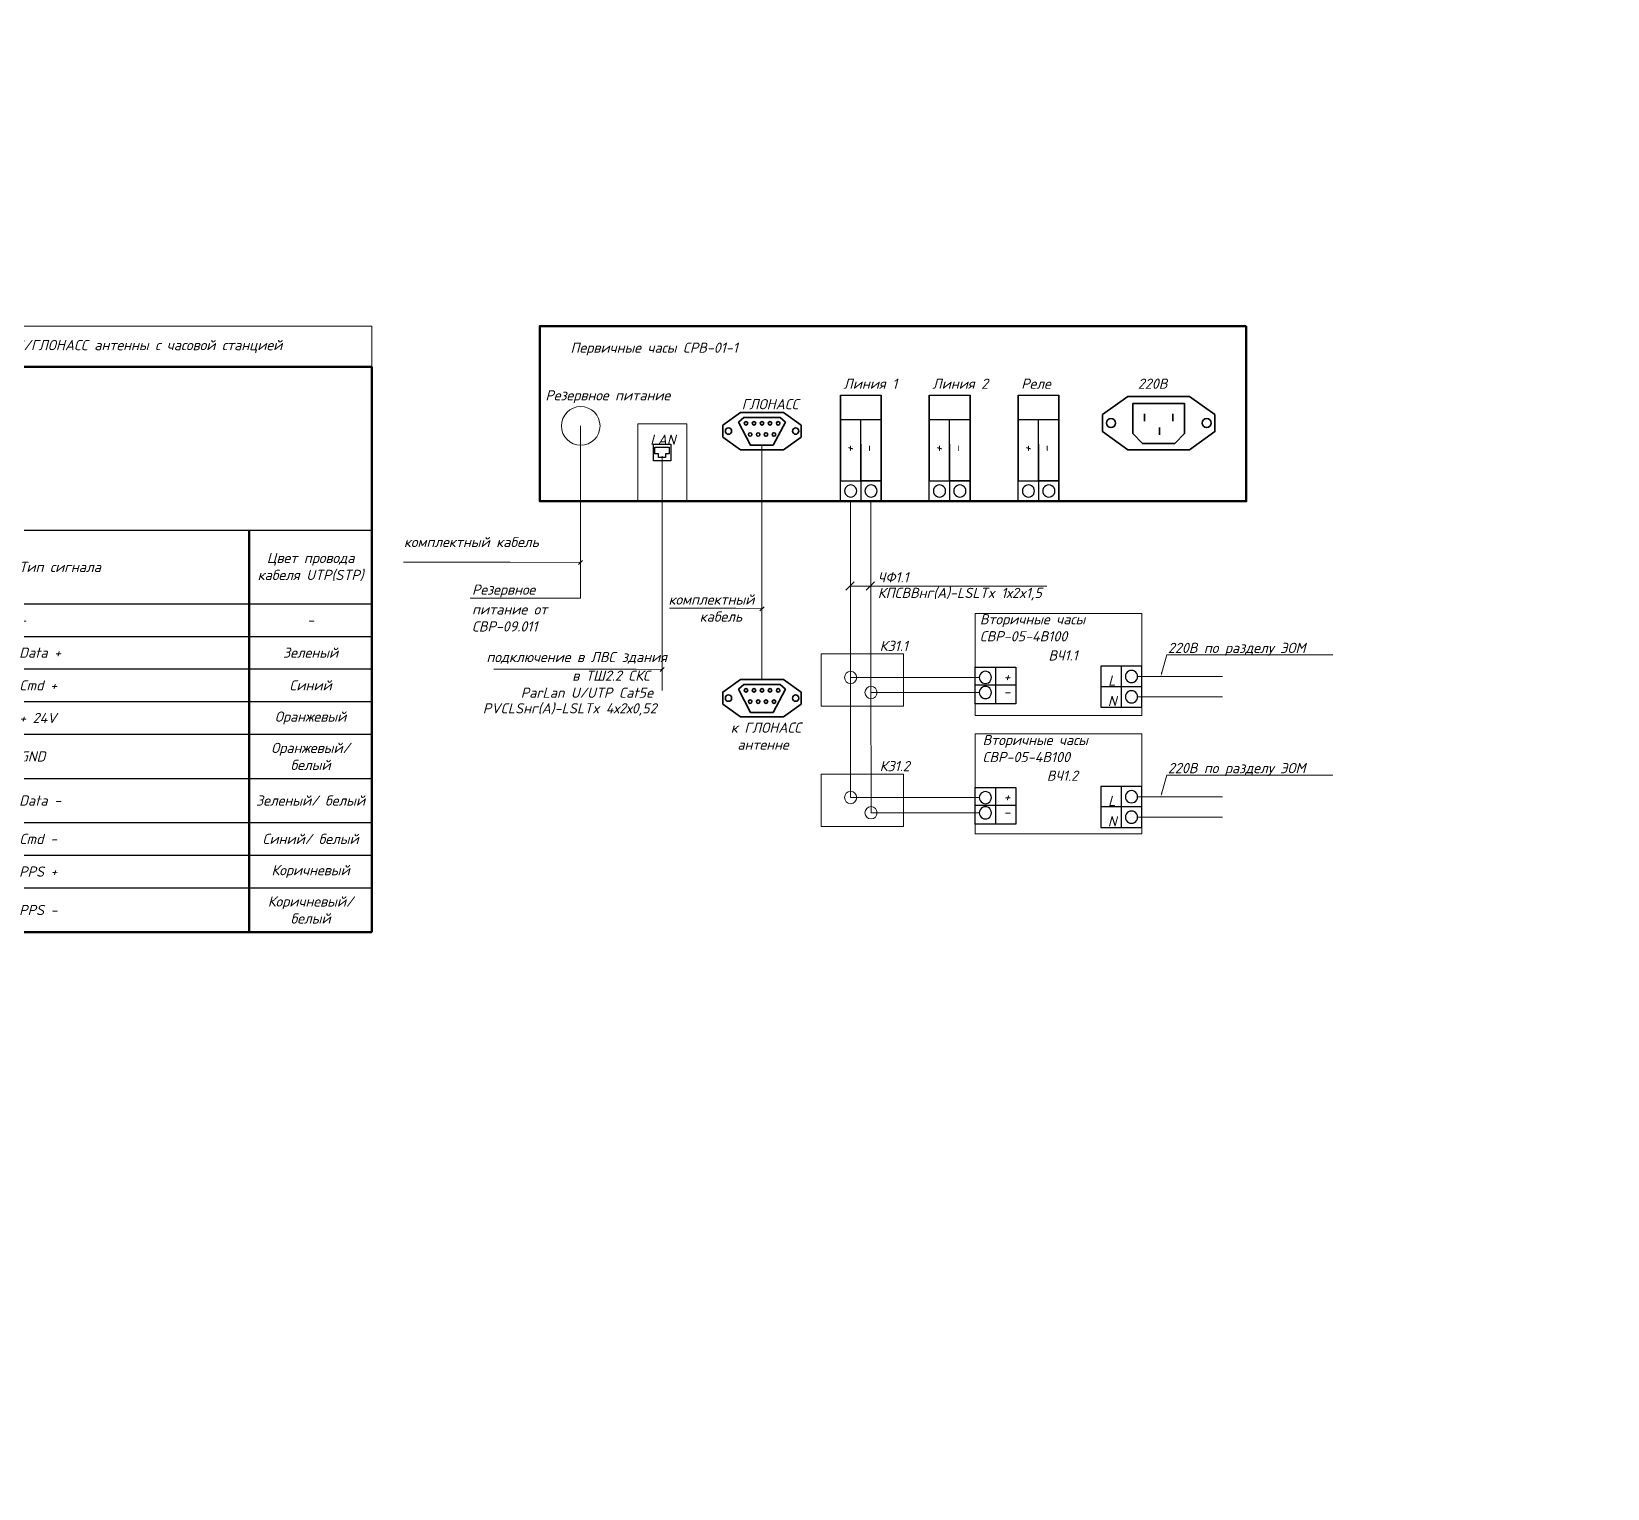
# Model space of a CAD drawing. Extents: x 69141456 to 70100388, y -33501327 to -33101377.
# Drawn here: x 69442326 to 69480922, y -33465963 to -33430276 of the extents above; entities that cross this region are included whole.
import ezdxf
from ezdxf import colors
from ezdxf.entities.mleader import LeaderData, LeaderLine
from ezdxf.math import Vec2, Vec3

# ---------------------------------------------------------------- set-up
doc = ezdxf.new("R2010")
doc.units = 0
doc.header["$LTSCALE"] = 100
doc.layers.get('Defpoints').update_dxf_attribs({"color": 42})
for name, color, linetype in [('PDF _0', 7, 'Continuous'), ('PDF _АСУД.Схема', 7, 'Continuous'), ('PDF _СКУД.Текст', 7, 'Continuous'), ('PDF _Схема', 7, 'Continuous'), ('PDF _Схемы подключ', 7, 'Continuous'), ('PDF _Текст', 7, 'Continuous'), ('СС. Текст', 7, 'Continuous')]:
    doc.layers.add(name, color=color, linetype=linetype)
doc.layers.add('PDF _СКУД', color=190, linetype='Continuous', true_color=0x7f00ff)
doc.styles.add('ISOCPEUR', font='isocpeui.ttf', dxfattribs={"height": 250})

# ---------------------------------------------------------------- blocks, each defined once
blk = doc.blocks.new('*T85')
at = {"color": 0, "lineweight": 50, "transparency": 16777216}
for p, q in [((0, -1000), (11339, -1000)), ((0, -1000), (0, -14843)), ((11339, -1000), (11339, -14843)), ((0, -5000), (2500, -5000)), ((2500, -5000), (2500, -14843)), ((8337, -5000), (8337, -14843)), ((0, -14843), (11339, -14843))]:
    blk.add_line(p, q, dxfattribs=at)
at = {"color": 0, "linetype": 'ByBlock', "lineweight": -2, "transparency": 16777216}
for p, q in [((2500, -5000), (11339, -5000)), ((0, -6800), (2500, -6800)), ((0, -7600), (2500, -7600)), ((0, -8400), (2500, -8400)), ((0, -9200), (2500, -9200)), ((0, -10000), (2500, -10000)), ((0, -12162), (2500, -12162)), ((0, -12962), (2500, -12962)), ((0, -13762), (2500, -13762))]:
    blk.add_line(p, q, dxfattribs=at)
at = {"color": 0, "lineweight": -2, "transparency": 16777216}
for p, q in [((2500, -6800), (11339, -6800)), ((2500, -7600), (11339, -7600)), ((2500, -8400), (11339, -8400)), ((2500, -9200), (11339, -9200)), ((2500, -10000), (11339, -10000)), ((0, -11081), (11339, -11081)), ((2500, -12162), (11339, -12162)), ((2500, -12962), (11339, -12962)), ((2500, -13762), (11339, -13762))]:
    blk.add_line(p, q, dxfattribs=at)
at = {"layer": 'Defpoints', "color": 8, "linetype": 'ByBlock', "lineweight": 0, "transparency": 16777216}
for p, q in [((0, 0), (11339, 0)), ((0, 0), (0, -1000)), ((11339, 0), (11339, -1000))]:
    blk.add_line(p, q, dxfattribs=at)
at = {"color": 0, "transparency": 16777216, "char_height": 250, "style": 'ISOCPEUR'}
for s, insert, width, attachment_point in [('{\\C256;GPS/ГЛОНАСС антенны с часовой станцией}', (5669, -500), 10938.99, 5), ('{\\C256;Номер контакта DB9-M}', (1250, -5900), 2100, 5), ('{\\C256;Тип сигнала}', (2700, -5900), 5436.91, 4), ('{\\C256;Цвет провода кабеля UTP(STP)}', (9838, -5900), 2602.08, 5), ('1', (1250, -7200), 2100, 5), ('{\\C7;-}', (2700, -7200), 5436.91, 4), ('{\\C7;-}', (9838, -7200), 2602.08, 5), ('2', (1250, -8000), 2100, 5), ('{\\C256;Data +}', (2700, -8000), 5436.91, 4), ('{\\C256;Зеленый}', (9838, -8000), 2602.08, 5), ('3', (1250, -8800), 2100, 5), ('{\\C256;Cmd +}', (2700, -8800), 5436.91, 4), ('{\\C256;Синий}', (9838, -8800), 2602.08, 5), ('4', (1250, -9600), 2100, 5), ('+ 24V', (2700, -9600), 5436.91, 4), ('Оранжевый', (9838, -9600), 2602.08, 5), ('5', (1250, -10541), 2100, 5), ('GND', (2700, -10541), 5436.91, 4), ('Оранжевый/ белый', (9838, -10541), 2602.08, 5), ('6', (1250, -11622), 2100, 5), ('Data -', (2700, -11622), 5436.91, 4), ('Зеленый/ белый', (9838, -11622), 2602.08, 5), ('7', (1250, -12562), 2100, 5), ('Cmd -', (2700, -12562), 5436.91, 4), ('Синий/ белый', (9838, -12562), 2602.08, 5), ('8', (1250, -13362), 2100, 5), ('PPS +', (2700, -13362), 5436.91, 4), ('Коричневый', (9838, -13362), 2602.08, 5), ('9', (1250, -14303), 2100, 5), ('PPS -', (2700, -14303), 5436.91, 4), ('Коричневый/ белый', (9838, -14303), 2602.08, 5)]:
    blk.add_mtext(s, dxfattribs=dict(at, insert=insert, width=width, attachment_point=attachment_point))

msp = doc.modelspace()

# ---------------------------------------------------------------- linework, layer by layer
at = {"layer": 'PDF _0', "lineweight": 30}
for points in [[(69457982.2, -33440790.6), (69457554.6, -33440790.6), (69457554.6, -33440384.1), (69457982.2, -33440384.1)], [(69457592.7, -33440454), (69457944.1, -33440454), (69457944.1, -33440623.3), (69457853.1, -33440623.3), (69457853.1, -33440712.2), (69457683.7, -33440712.2), (69457683.7, -33440623.3), (69457592.7, -33440623.3)]]:
    msp.add_lwpolyline(points, close=True, dxfattribs=at)
at = {"layer": 'PDF _АСУД.Схема', "lineweight": 0}
for points in [[(69469415.1, -33446074.1), (69471495.9, -33446074.1)], [(69469415.1, -33446573.7), (69471495.9, -33446573.7)], [(69469415.1, -33449020.7), (69471495.9, -33449020.7)], [(69469415.1, -33449520.2), (69471495.9, -33449520.2)]]:
    msp.add_lwpolyline(points, dxfattribs=at)
at = {"layer": 'PDF _СКУД', "lineweight": 35}
for points in [[(69471309.6, -33439658.1), (69471309.6, -33440077.2), (69470687.2, -33440521.7), (69469933.7, -33440521.7), (69469178, -33440521.7), (69468557.7, -33440077.2), (69468557.7, -33439658.1), (69469178, -33439215.7), (69469933.7, -33439215.7), (69470687.2, -33439215.7)], [(69470329.5, -33440365.1), (69470564.5, -33440123.8), (69470564.5, -33439389.2), (69469300.7, -33439389.2), (69469300.7, -33440123.8), (69469535.7, -33440365.1)], [(69461178.6, -33439918.4), (69461178.6, -33440210.6), (69460742.5, -33440521.7), (69460215.4, -33440521.7), (69459686.2, -33440521.7), (69459252.3, -33440210.6), (69459252.3, -33439918.4), (69459686.2, -33439607.3), (69460215.4, -33439607.3), (69460742.5, -33439607.3)], [(69460492.7, -33440411.7), (69459936, -33440411.7), (69459641.8, -33439848.6), (69459773, -33439727.9), (69460657.9, -33439727.9), (69460789.1, -33439848.6)], [(69461178.6, -33446457.2), (69461178.6, -33446751.5), (69460742.5, -33447062.6), (69460215.4, -33447062.6), (69459686.2, -33447062.6), (69459252.3, -33446751.5), (69459252.3, -33446457.2), (69459686.2, -33446148.2), (69460215.4, -33446148.2), (69460742.5, -33446148.2)], [(69460492.7, -33446952.6), (69459936, -33446952.6), (69459641.8, -33446387.4), (69459773, -33446268.8), (69460657.9, -33446268.8), (69460789.1, -33446387.4)]]:
    msp.add_lwpolyline(points, close=True, dxfattribs=at)
for points in [[(69469584.4, -33439636.9), (69469584.4, -33439819)], [(69470280.8, -33439636.9), (69470280.8, -33439819)], [(69469948.5, -33439973.5), (69469948.5, -33440157.6)]]:
    msp.add_lwpolyline(points, dxfattribs=at)
at = {"layer": 'PDF _СКУД', "lineweight": 0}
for points in [[(69455774.4, -33439937.5), (69455774.4, -33444152), (69453069.1, -33444152)], [(69460215.4, -33440411.7), (69460215.4, -33446148.2)], [(69457768.4, -33440680.5), (69457768.4, -33446417)], [(69462385.2, -33441781.2), (69462385.2, -33446097.4), (69462386.2, -33449040.8)], [(69462884.7, -33441781.2), (69462884.7, -33446099.5)], [(69462385.2, -33446097.4), (69465535, -33446097.4)], [(69462884.7, -33446097.4), (69462885.8, -33449411.2)], [(69462884.7, -33446465.7), (69465535, -33446465.7)], [(69462385.2, -33449041.8), (69465535, -33449041.8)], [(69462884.7, -33449412.3), (69465535, -33449412.3)]]:
    msp.add_lwpolyline(points, dxfattribs=at)
for points in [[(69461665.4, -33445519.5), (69461665.4, -33446798), (69463678.5, -33446798), (69463678.5, -33445519.5)], [(69461665.4, -33448466.1), (69461665.4, -33449744.6), (69463678.5, -33449744.6), (69463678.5, -33448466.1)]]:
    msp.add_lwpolyline(points, close=True, dxfattribs=at)
for centre, radius in [((69455775.5, -33439936.4), 473.1), ((69462386.2, -33446096.3), 149.2), ((69462885.8, -33446464.6), 149.2), ((69462386.2, -33449040.8), 149.2), ((69462885.8, -33449411.2), 149.2)]:
    msp.add_circle(centre, radius, dxfattribs=at)
at = {"layer": 'PDF _СКУД', "lineweight": 35}
for centre, radius in [((69459822.8, -33439872.9), 43.4), ((69460019.6, -33439872.9), 43.4), ((69460216.5, -33439872.9), 43.4), ((69460413.4, -33439872.9), 43.4), ((69460610.2, -33439872.9), 43.4), ((69468762, -33439866.6), 111.1), ((69471107.4, -33439866.6), 111.1), ((69459395.2, -33440063.4), 77.3), ((69459924.4, -33440148.1), 43.4), ((69460121.2, -33440148.1), 43.4), ((69460311.8, -33440148.1), 43.4), ((69460508.6, -33440148.1), 43.4), ((69461037.8, -33440063.4), 77.3), ((69459822.8, -33446413.8), 43.4), ((69460019.6, -33446413.8), 43.4), ((69460216.5, -33446413.8), 43.4), ((69460413.4, -33446413.8), 43.4), ((69460610.2, -33446413.8), 43.4), ((69459395.2, -33446604.4), 77.3), ((69459924.4, -33446689), 43.4), ((69460121.2, -33446689), 43.4), ((69460311.8, -33446689), 43.4), ((69460508.6, -33446689), 43.4), ((69461037.8, -33446604.4), 77.3)]:
    msp.add_circle(centre, radius, dxfattribs=at)
at = {"layer": 'PDF _СКУД.Текст', "lineweight": 0}
for points in [[(69455774.4, -33443279.9), (69454047.1, -33443271.5), (69451437.1, -33443271.5)], [(69455723.6, -33443328.6), (69455823.1, -33443229.1)], [(69460215.4, -33444414.5), (69459578.3, -33444403.9), (69457948.3, -33444403.9)], [(69460164.6, -33444463.2), (69460266.2, -33444365.8)], [(69470005.6, -33445978.8), (69470126.3, -33445540.7), (69474194.8, -33445540.7)], [(69457768.4, -33445900.5), (69457131.3, -33445892.1), (69453651.2, -33445892.1)], [(69457717.6, -33445949.2), (69457819.2, -33445851.8)], [(69470005.6, -33448923.3), (69470126.3, -33448487.2), (69474194.8, -33448487.2)]]:
    msp.add_lwpolyline(points, dxfattribs=at)
at = {"layer": 'PDF _СКУД.Текст', "lineweight": 30, "transparency": 33554559}
for points in [[(69470022.6, -33445983.1), (69469980.2, -33446074.1), (69469990.8, -33445974.6)], [(69470022.6, -33448927.5), (69469980.2, -33449020.7), (69469990.8, -33448919.1)]]:
    msp.add_solid(points, dxfattribs=at)
at = {"layer": 'PDF _Схема', "lineweight": 5}
msp.add_lwpolyline([(69457171.5, -33439882.5), (69457171.5, -33441781.2), (69457171.5, -33439882.5), (69458371.7, -33439882.5), (69458371.7, -33441781.2)], dxfattribs=at)
at = {"layer": 'PDF _Схема', "lineweight": 0}
for points in [[(69462469.8, -33443758.3), (69462270.9, -33443957.3)], [(69462370.3, -33443857.8), (69464004.5, -33443857.8)], [(69462971.5, -33443758.3), (69462770.4, -33443957.3)], [(69462869.9, -33443857.8), (69464004.5, -33443857.8), (69467194.5, -33443857.8)]]:
    msp.add_lwpolyline(points, dxfattribs=at)
at = {"layer": 'PDF _Схемы подключ', "lineweight": 50}
msp.add_lwpolyline([(69472073.8, -33437490.5), (69454773.1, -33437490.5), (69454773.1, -33441781.2), (69472073.8, -33441781.2)], close=True, dxfattribs=at)
at = {"layer": 'PDF _Схемы подключ', "lineweight": 25}
for points in [[(69462135.4, -33441781.2), (69462135.4, -33441281.7), (69462135.4, -33440382), (69462135.4, -33439181.8), (69463134.5, -33439181.8), (69463134.5, -33440382), (69463134.5, -33441281.7), (69463134.5, -33440382), (69463134.5, -33441281.7), (69463134.5, -33441781.2)], [(69462135.4, -33439181.8), (69462135.4, -33440382), (69462135.4, -33441281.7)], [(69464311.4, -33441781.2), (69464311.4, -33441281.7), (69464311.4, -33440382), (69464311.4, -33439181.8), (69465310.6, -33439181.8), (69465310.6, -33440382), (69465310.6, -33441281.7), (69465310.6, -33440382), (69465310.6, -33441281.7), (69465310.6, -33441781.2)], [(69464311.4, -33439181.8), (69464311.4, -33440382), (69464311.4, -33441281.7)], [(69466487.5, -33441781.2), (69466487.5, -33441281.7), (69466487.5, -33440382), (69466487.5, -33439181.8), (69467488.8, -33439181.8), (69467488.8, -33440382), (69467488.8, -33441281.7), (69467488.8, -33440382), (69467488.8, -33441281.7), (69467488.8, -33441781.2)], [(69466487.5, -33439181.8), (69466487.5, -33440382), (69466487.5, -33441281.7)], [(69462135.4, -33439778.7), (69462634.9, -33439778.7), (69463134.5, -33439778.7)], [(69462634.9, -33441281.7), (69462634.9, -33439778.7)], [(69464311.4, -33439778.7), (69464811, -33439778.7), (69465310.6, -33439778.7)], [(69464811, -33441281.7), (69464811, -33439778.7)], [(69466487.5, -33439778.7), (69466989.2, -33439778.7), (69467488.8, -33439778.7)], [(69466989.2, -33441281.7), (69466989.2, -33439778.7)], [(69462634.9, -33440382), (69462634.9, -33441281.7), (69462634.9, -33441781.2), (69463134.5, -33441781.2), (69462634.9, -33441781.2)], [(69464811, -33440382), (69464811, -33441281.7), (69464811, -33441781.2), (69465310.6, -33441781.2), (69464811, -33441781.2)], [(69466989.2, -33440382), (69466989.2, -33441281.7), (69466989.2, -33441781.2), (69467488.8, -33441781.2), (69466989.2, -33441781.2)], [(69465935, -33445845.5), (69466434.6, -33445845.5), (69466434.6, -33446740.9), (69465935, -33446740.9)], [(69469015, -33445824.3), (69468513.3, -33445824.3), (69468513.3, -33446823.4), (69469015, -33446823.4)], [(69465435.5, -33446281.5), (69465935, -33446281.5), (69466434.6, -33446281.5)], [(69469514.5, -33446323.9), (69469015, -33446323.9), (69468513.3, -33446323.9)], [(69465935, -33448792.1), (69466434.6, -33448792.1), (69466434.6, -33449687.5), (69465935, -33449687.5)], [(69469015, -33448770.9), (69468513.3, -33448770.9), (69468513.3, -33449770), (69469015, -33449770)], [(69465435.5, -33449228.1), (69465935, -33449228.1), (69466434.6, -33449228.1)], [(69469514.5, -33449270.5), (69469015, -33449270.5), (69468513.3, -33449270.5)]]:
    msp.add_lwpolyline(points, dxfattribs=at)
for points in [[(69463134.5, -33439181.8), (69463134.5, -33440382)], [(69465310.6, -33439181.8), (69465310.6, -33440382)], [(69467488.8, -33439181.8), (69467488.8, -33440382)], [(69462634.9, -33441781.2), (69462135.4, -33441781.2), (69462135.4, -33441281.7), (69462634.9, -33441281.7), (69463134.5, -33441281.7), (69463134.5, -33441781.2), (69463134.5, -33441281.7), (69462634.9, -33441281.7)], [(69464811, -33441781.2), (69464311.4, -33441781.2), (69464311.4, -33441281.7), (69464811, -33441281.7), (69465310.6, -33441281.7), (69465310.6, -33441781.2), (69465310.6, -33441281.7), (69464811, -33441281.7)], [(69466989.2, -33441781.2), (69466487.5, -33441781.2), (69466487.5, -33441281.7), (69466989.2, -33441281.7), (69467488.8, -33441281.7), (69467488.8, -33441781.2), (69467488.8, -33441281.7), (69466989.2, -33441281.7)], [(69465935, -33446740.9), (69465435.5, -33446740.9), (69465435.5, -33445845.5), (69465935, -33445845.5), (69465935, -33446347.2)], [(69469015, -33446823.4), (69469514.5, -33446823.4), (69469514.5, -33445824.3), (69469015, -33445824.3), (69469015, -33446323.9)], [(69465935, -33449687.5), (69465435.5, -33449687.5), (69465435.5, -33448792.1), (69465935, -33448792.1), (69465935, -33449293.7)], [(69469015, -33449770), (69469514.5, -33449770), (69469514.5, -33448770.9), (69469015, -33448770.9), (69469015, -33449270.5)]]:
    msp.add_lwpolyline(points, close=True, dxfattribs=at)
for points in [[(69462386.2, -33441381.1, 1.0000037), (69462386.2, -33441679.6, 1.0000037)], [(69462885.8, -33441381.1, 1.0000037), (69462885.8, -33441679.6, 1.0000037)], [(69464562.3, -33441381.1, 1.0000081), (69464562.3, -33441679.6, 1.0000081)], [(69465061.9, -33441381.1, 1.0000081), (69465061.9, -33441679.6, 1.0000081)], [(69466740.5, -33441381.1, 1.0000081), (69466740.5, -33441679.6, 1.0000081)], [(69467240, -33441381.1, 1.0000081), (69467240, -33441679.6, 1.0000081)], [(69465835.5, -33446096.3, 1.0000037), (69465537.1, -33446096.3, 1.0000037)], [(69469415.1, -33446073, 1.0000037), (69469116.6, -33446073, 1.0000037)], [(69465835.5, -33446466.8, 1.0000037), (69465537.1, -33446466.8, 1.0000037)], [(69469415.1, -33446572.6, 1.0000037), (69469116.6, -33446572.6, 1.0000037)], [(69465835.5, -33449040.8, 1.0000037), (69465537.1, -33449040.8, 1.0000037)], [(69469415.1, -33449019.6, 1.0000037), (69469116.6, -33449019.6, 1.0000037)], [(69465835.5, -33449413.3, 1.0000037), (69465537.1, -33449413.3, 1.0000037)], [(69469415.1, -33449519.2, 1.0000037), (69469116.6, -33449519.2, 1.0000037)]]:
    msp.add_lwpolyline(points, format="xyb", close=True, dxfattribs=at)
at = {"layer": 'PDF _Схемы подключ', "lineweight": 0}
for points in [[(69469514.5, -33444530.9), (69465435.5, -33444530.9), (69465435.5, -33447033), (69469514.5, -33447033)], [(69469514.5, -33447477.5), (69465435.5, -33447477.5), (69465435.5, -33449930.9), (69469514.5, -33449930.9)]]:
    msp.add_lwpolyline(points, close=True, dxfattribs=at)

# ---------------------------------------------------------------- block references
msp.add_blockref('*T85', (69439322.6, -33437490.5))

# ---------------------------------------------------------------- texts
at = {"layer": 'PDF _Текст', "lineweight": 30, "attachment_point": 7, "style": 'ISOCPEUR'}
for s, insert, char_height in [('Первичные часы СРВ-01-1', (69455524.6, -33438212.9), 250.006), ('Резервное питание', (69454910.7, -33439379.3), 250.006), ('Линия 1', (69462209.5, -33439027.9), 250.01), ('Линия 2', (69464387.7, -33439027.9), 250.01), ('Реле', (69466563.7, -33439027.9), 250.01), ('220В', (69469419.3, -33439027.9), 250.01), ('ГЛОНАСС', (69459718, -33439529.6), 250.01), ('LAN', (69457478.4, -33440399.6), 250.01), ('комплектный кабель', (69451445.5, -33442905.1), 250.006), ('ЧФ1.1', (69463051, -33443769.4), 250.01), ('Резервное', (69453113.6, -33444139.2), 250.01), ('комплектный', (69457927.2, -33444313.8), 250.006), ('КПСВВнг(А)-LSLTx 1х2x1,5', (69463051, -33444209.7), 250.006), ('питание от', (69453113.6, -33444556.2), 250.01), ('кабель', (69458688.7, -33444730.8), 250.01), ('СВР-09.011', (69453113.6, -33444973.2), 250.01), ('Вторичные часы ^JСВР-05-4В100', (69465550.7, -33445214), 250.006), ('КЗ1.1', (69463096.4, -33445450.2), 250.01), ('220В по разделу ЭОМ', (69470155.9, -33445566.7), 250.006), ('подключение в ЛВС здания', (69453466.9, -33445762.5), 250.006), ('ВЧ1.1', (69467230.5, -33445683.1), 250.01), ('в ТШ2.2 СКС', (69455566.7, -33446179.5), 250.006), ('+', (69466126.2, -33446202.8), 250), ('L', (69468693.2, -33446299.1), 250), ('ParLan U/UTP Cat5e', (69454307.2, -33446596.5), 250.006), ('PVCLSнг(А)-LSLTx 4х2х0,52', (69453378, -33447036.8), 250.006), ('-', (69466126.2, -33446573.3), 250), ('N', (69468684.8, -33446798.6), 250), ('к ГЛОНАСС^J антенне', (69459451.9, -33447868.3), 250.006), ('Вторичные часы ^JСВР-05-4В100', (69465617.7, -33448172.2), 250.006), ('КЗ1.2', (69463096.4, -33448394.7), 250.01), ('220В по разделу ЭОМ', (69470155.9, -33448511.1), 250.006), ('ВЧ1.2', (69467190.3, -33448629.7), 250.01), ('+', (69466126.2, -33449147.3), 250), ('L', (69468693.2, -33449245.7), 250), ('-', (69466126.2, -33449519.8), 250), ('N', (69468684.8, -33449745.2), 250)]:
    msp.add_mtext(s, dxfattribs=dict(at, insert=insert, char_height=char_height))
at = {"layer": 'PDF _Текст', "lineweight": 30, "char_height": 250, "attachment_point": 7, "rotation": 90, "style": 'ISOCPEUR'}
for s, insert in [('+', (69462484.9, -33440595.8)), ('-', (69462947.2, -33440595.8)), ('+', (69464661, -33440595.8)), ('-', (69465123.3, -33440595.8)), ('+', (69466839.2, -33440595.8)), ('-', (69467301.4, -33440595.8))]:
    msp.add_mtext(s, dxfattribs=dict(at, insert=insert))

# ---------------------------------------------------------------- leaders
at = {"layer": 'СС. Текст', "lineweight": 0}
ml = msp.add_multileader_mtext('Standard', dxfattribs=at)
ml.set_content('{\\C256;ЗС4.1}', color=7, style='ISOCPEUR')
ml.set_leader_properties(color=256)
ml.build(insert=Vec2(0, 0))
ml.multileader.update_dxf_attribs({"text_left_attachment_type": 6, "text_right_attachment_type": 6, "dogleg_length": 0.1, "arrow_head_size": 0, "scale": 100})
ctx = ml.context
ctx.base_point, ctx.scale, ctx.char_height, ctx.arrow_head_size, ctx.landing_gap_size, ctx.plane_origin = Vec3(69327704.1, -33430576.6), 100, 250, 0, 0, Vec3(69326674.5, -33430995.1)
ctx.left_attachment, ctx.right_attachment, ctx.text_align_type = 6, 6, 1
notes = []
notes.append((ctx, [(1, (1, 1, 0), (69328544.8, -33430576.6), (-1, 0), 10, [(0, [(69328867, -33431126)], 0, [])])]))
ctx.mtext.insert, ctx.mtext.width, ctx.mtext.defined_height, ctx.mtext.alignment, ctx.mtext.flow_direction = Vec3(69328119.5, -33430276.6), 2756.185, 416.7, 2, 5
ml = msp.add_multileader_mtext('Standard', dxfattribs=at)
ml.set_content('ЗС3.3', color=7, style='ISOCPEUR')
ml.set_leader_properties(color=256)
ml.build(insert=Vec2(0, 0))
ml.multileader.update_dxf_attribs({"text_left_attachment_type": 6, "text_right_attachment_type": 6, "dogleg_length": 0.1, "arrow_head_size": 0, "scale": 100})
ctx = ml.context
ctx.base_point, ctx.scale, ctx.char_height, ctx.arrow_head_size, ctx.landing_gap_size, ctx.plane_origin = Vec3(69335505.9, -33437711.5), 100, 250, 0, 0, Vec3(69334398.5, -33438130)
ctx.left_attachment, ctx.right_attachment, ctx.text_align_type = 6, 6, 1
notes.append((ctx, [(0, (1, 1, 0), (69335495.9, -33437711.5), (1, 0), 10, [(0, [(69334624.7, -33436995.2)], 0, [])])]))
ctx.mtext.insert, ctx.mtext.width, ctx.mtext.defined_height, ctx.mtext.alignment, ctx.mtext.flow_direction = Vec3(69335928.5, -33437411.5), 2756.185, 416.7, 2, 5
ml = msp.add_multileader_mtext('Standard', dxfattribs=at)
ml.set_content('ЗС3.2', color=7, style='ISOCPEUR')
ml.set_leader_properties(color=256)
ml.build(insert=Vec2(0, 0))
ml.multileader.update_dxf_attribs({"text_left_attachment_type": 6, "text_right_attachment_type": 6, "dogleg_length": 0.1, "arrow_head_size": 0, "scale": 100})
ctx = ml.context
ctx.base_point, ctx.scale, ctx.char_height, ctx.arrow_head_size, ctx.landing_gap_size, ctx.plane_origin = Vec3(69339425.2, -33437527), 100, 250, 0, 0, Vec3(69338410.3, -33437945.5)
ctx.left_attachment, ctx.right_attachment, ctx.text_align_type = 6, 6, 1
notes.append((ctx, [(1, (1, 1, 0), (69340280.7, -33437527), (-1, 0), 10, [(0, [(69340602.9, -33438076.4)], 0, [])])]))
ctx.mtext.insert, ctx.mtext.width, ctx.mtext.defined_height, ctx.mtext.alignment, ctx.mtext.flow_direction = Vec3(69339848, -33437227), 2756.185, 416.7, 2, 5
ml = msp.add_multileader_mtext('Standard', dxfattribs=at)
ml.set_content('ЗС2.6', color=7, style='ISOCPEUR')
ml.set_leader_properties(color=256)
ml.build(insert=Vec2(0, 0))
ml.multileader.update_dxf_attribs({"text_left_attachment_type": 6, "text_right_attachment_type": 6, "dogleg_length": 0.1, "arrow_head_size": 0, "scale": 100})
ctx = ml.context
ctx.base_point, ctx.scale, ctx.char_height, ctx.arrow_head_size, ctx.landing_gap_size, ctx.plane_origin = Vec3(69333493.7, -33447273.4), 100, 250, 0, 0, Vec3(69332464.1, -33447691.9)
ctx.left_attachment, ctx.right_attachment, ctx.text_align_type = 6, 6, 1
notes.append((ctx, [(1, (1, 1, 0), (69334334.4, -33447273.4), (-1, 0), 10, [(0, [(69334624.7, -33446397.7)], 0, [])])]))
ctx.mtext.insert, ctx.mtext.width, ctx.mtext.defined_height, ctx.mtext.alignment, ctx.mtext.flow_direction = Vec3(69333909.1, -33446973.4), 2756.185, 416.7, 2, 5
ml = msp.add_multileader_mtext('Standard', dxfattribs=at)
ml.set_content('ЗС2.5', color=7, style='ISOCPEUR')
ml.set_leader_properties(color=256)
ml.build(insert=Vec2(0, 0))
ml.multileader.update_dxf_attribs({"text_left_attachment_type": 6, "text_right_attachment_type": 6, "dogleg_length": 0.1, "arrow_head_size": 0, "scale": 100})
ctx = ml.context
ctx.base_point, ctx.scale, ctx.char_height, ctx.arrow_head_size, ctx.landing_gap_size, ctx.plane_origin = Vec3(69347900.8, -33447602.3), 100, 250, 0, 0, Vec3(69346884.2, -33448020.8)
ctx.left_attachment, ctx.right_attachment, ctx.text_align_type = 6, 6, 1
notes.append((ctx, [(1, (1, 1, 0), (69348754.6, -33447602.3), (-1, 0), 10, [(0, [(69349076.7, -33448151.7)], 0, [])])]))
ctx.mtext.insert, ctx.mtext.width, ctx.mtext.defined_height, ctx.mtext.alignment, ctx.mtext.flow_direction = Vec3(69348322.7, -33447302.3), 2756.185, 416.7, 2, 5
ml = msp.add_multileader_mtext('Standard', dxfattribs=at)
ml.set_content('ЗС2.4', color=7, style='ISOCPEUR')
ml.set_leader_properties(color=256)
ml.build(insert=Vec2(0, 0))
ml.multileader.update_dxf_attribs({"text_left_attachment_type": 6, "text_right_attachment_type": 6, "dogleg_length": 0.1, "arrow_head_size": 0, "scale": 100})
ctx = ml.context
ctx.base_point, ctx.scale, ctx.char_height, ctx.arrow_head_size, ctx.landing_gap_size, ctx.plane_origin = Vec3(69333458.3, -33449554.9), 100, 250, 0, 0, Vec3(69332433.7, -33449973.4)
ctx.left_attachment, ctx.right_attachment, ctx.text_align_type = 6, 6, 1
notes.append((ctx, [(1, (1, 1, 0), (69334304, -33449554.9), (-1, 0), 10, [(0, [(69334626.2, -33450104.3)], 0, [])])]))
ctx.mtext.insert, ctx.mtext.width, ctx.mtext.defined_height, ctx.mtext.alignment, ctx.mtext.flow_direction = Vec3(69333876.1, -33449254.9), 2756.185, 416.7, 2, 5
ml = msp.add_multileader_mtext('Standard', dxfattribs=at)
ml.set_content('ЗС1.3', color=7, style='ISOCPEUR')
ml.set_leader_properties(color=256)
ml.build(insert=Vec2(0, 0))
ml.multileader.update_dxf_attribs({"text_left_attachment_type": 6, "text_right_attachment_type": 6, "dogleg_length": 0.1, "arrow_head_size": 0, "scale": 100})
ctx = ml.context
ctx.base_point, ctx.scale, ctx.char_height, ctx.arrow_head_size, ctx.landing_gap_size, ctx.plane_origin = Vec3(69320525.9, -33456090.9), 100, 250, 0, 0, Vec3(69319458.9, -33456509.4)
ctx.left_attachment, ctx.right_attachment, ctx.text_align_type = 6, 6, 1
notes.append((ctx, [(1, (1, 1, 0), (69321329.3, -33456090.9), (-1, 0), 10, [(0, [(69322029.1, -33456854.1)], 0, [])])]))
ctx.mtext.insert, ctx.mtext.width, ctx.mtext.defined_height, ctx.mtext.alignment, ctx.mtext.flow_direction = Vec3(69320922.6, -33455790.9), 2756.185, 416.7, 2, 5
ml = msp.add_multileader_mtext('Standard', dxfattribs=at)
ml.set_content('ЗС1.4', color=7, style='ISOCPEUR')
ml.set_leader_properties(color=256)
ml.build(insert=Vec2(0, 0))
ml.multileader.update_dxf_attribs({"text_left_attachment_type": 6, "text_right_attachment_type": 6, "dogleg_length": 0.1, "arrow_head_size": 0, "scale": 100})
ctx = ml.context
ctx.base_point, ctx.scale, ctx.char_height, ctx.arrow_head_size, ctx.landing_gap_size, ctx.plane_origin = Vec3(69322090.5, -33456090.9), 100, 250, 0, 0, Vec3(69321014.1, -33456509.4)
ctx.left_attachment, ctx.right_attachment, ctx.text_align_type = 6, 6, 1
notes.append((ctx, [(1, (1, 1, 0), (69322884.4, -33456090.9), (-1, 0), 10, [(0, [(69323584.3, -33456854.1)], 0, [])])]))
ctx.mtext.insert, ctx.mtext.width, ctx.mtext.defined_height, ctx.mtext.alignment, ctx.mtext.flow_direction = Vec3(69322482.5, -33455790.9), 2756.185, 416.7, 2, 5
ml = msp.add_multileader_mtext('Standard', dxfattribs=at)
ml.set_content('ЗС1.2', color=7, style='ISOCPEUR')
ml.set_leader_properties(color=256)
ml.build(insert=Vec2(0, 0))
ml.multileader.update_dxf_attribs({"text_left_attachment_type": 6, "text_right_attachment_type": 6, "dogleg_length": 0.1, "arrow_head_size": 0, "scale": 100})
ctx = ml.context
ctx.base_point, ctx.scale, ctx.char_height, ctx.arrow_head_size, ctx.landing_gap_size, ctx.plane_origin = Vec3(69320525.7, -33458851.9), 100, 250, 0, 0, Vec3(69319458.9, -33459270.4)
ctx.left_attachment, ctx.right_attachment, ctx.text_align_type = 6, 6, 1
notes.append((ctx, [(1, (1, 1, 0), (69321329.3, -33458851.9), (-1, 0), 10, [(0, [(69322553.3, -33458405.5)], 0, [])])]))
ctx.mtext.insert, ctx.mtext.width, ctx.mtext.defined_height, ctx.mtext.alignment, ctx.mtext.flow_direction = Vec3(69320922.5, -33458551.9), 2756.185, 416.7, 2, 5
ml = msp.add_multileader_mtext('Standard', dxfattribs=at)
ml.set_content('ЗС1.1', color=7, style='ISOCPEUR')
ml.set_leader_properties(color=256)
ml.build(insert=Vec2(0, 0))
ml.multileader.update_dxf_attribs({"text_left_attachment_type": 6, "text_right_attachment_type": 6, "dogleg_length": 0.1, "arrow_head_size": 0, "scale": 100})
ctx = ml.context
ctx.base_point, ctx.scale, ctx.char_height, ctx.arrow_head_size, ctx.landing_gap_size, ctx.plane_origin = Vec3(69317434.9, -33465935.3), 100, 250, 0, 0, Vec3(69316327.6, -33466353.8)
ctx.left_attachment, ctx.right_attachment, ctx.text_align_type = 6, 6, 1
notes.append((ctx, [(1, (1, 1, 0), (69318198, -33465935.3), (-1, 0), 10, [(0, [(69318629.4, -33465488.9)], 0, [])])]))
ctx.mtext.insert, ctx.mtext.width, ctx.mtext.defined_height, ctx.mtext.alignment, ctx.mtext.flow_direction = Vec3(69317811.4, -33465635.3), 2756.185, 416.7, 2, 5
for ctx, leaders in notes:
    for number, flags, end, landing, length, lines in leaders:
        leader = LeaderData()
        leader.index, (leader.has_last_leader_line, leader.has_dogleg_vector, leader.attachment_direction) = number, flags
        leader.last_leader_point, leader.dogleg_vector, leader.dogleg_length = Vec3(end), Vec3(landing), length
        for number, points, colour, breaks in lines:
            line = LeaderLine()
            line.index, line.vertices, line.color, line.breaks = number, Vec3.list(points), colors.encode_raw_color(colour), breaks
            leader.lines.append(line)
        ctx.leaders.append(leader)

doc.saveas('drawing.dxf')
